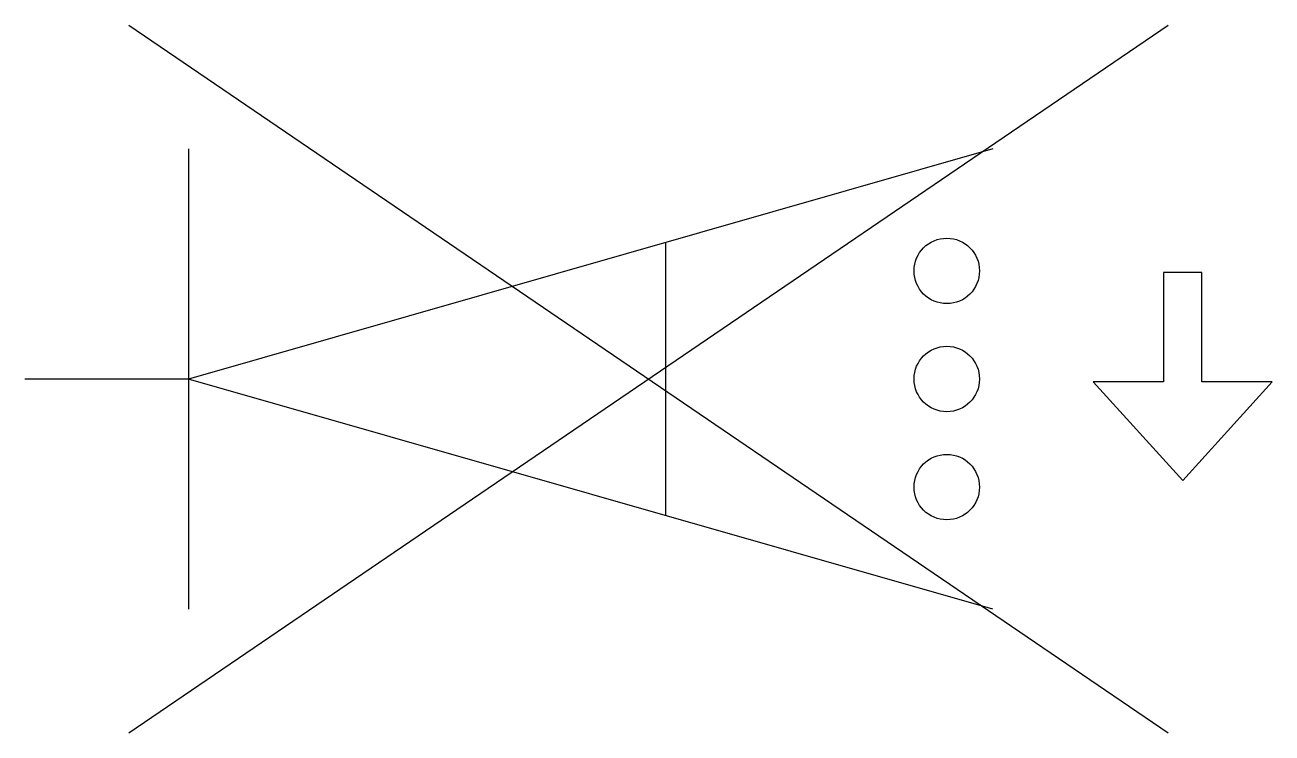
# Model space of a CAD drawing. Header units: metres. Extents: x 0 to 11.4, y -3.2 to 3.2.
import ezdxf

# ---------------------------------------------------------------- set-up
doc = ezdxf.new("R2010")
doc.units = ezdxf.units.M

msp = doc.modelspace()

# ---------------------------------------------------------------- linework, layer by layer
for p, q in [((0.953, 3.245), (10.485, -3.245)), ((0.953, -3.245), (10.485, 3.245)), ((8.878, 2.11), (1.499, 0)), ((1.499, 2.11), (1.499, -2.11)), ((5.878, -1.252), (5.878, 1.252)), ((1.499, 0), (0, 0)), ((8.878, -2.11), (1.499, 0))]:
    msp.add_line(p, q)
msp.add_lwpolyline([(10.794, 0.975), (10.443, 0.975), (10.443, -0.025), (9.799, -0.025), (10.619, -0.93), (11.438, -0.025), (10.794, -0.025)], close=True)
for centre in [(8.455, 0.991), (8.455, 0), (8.455, -0.991)]:
    msp.add_circle(centre, 0.3)

doc.saveas('drawing.dxf')
